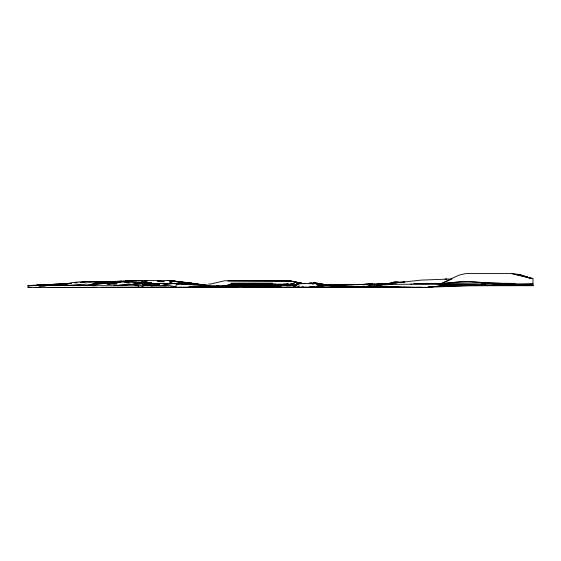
<?xml version="1.0" encoding="UTF-8"?>
<svg xmlns="http://www.w3.org/2000/svg" width="561" height="561" viewBox="0 0 561 561"><rect width="100%" height="100%" fill="white"/><g stroke="black" fill="none" stroke-linecap="round" stroke-linejoin="round"><path stroke-width="0.84" d="M170.649 280.837L170.649 281.334C173.265 281.468 169.078 282.253 172.108 282.933L172.108 283.41L185.761 284.203L185.929 283.607L181.869 283.515L182.178 283.95M237.85 285.83L236.553 285.851L239.063 285.872L234.126 285.808L239.813 285.458M233.621 287.015L234.526 287.162L234.091 287.134M230.844 286.355L231.707 286.117L222.331 285.703M272.765 286.923L262.906 287.344M297.87 287.015L298.999 285.703M273.27 286.895L272.358 287.288L274.252 287.155M267.618 284.764L271.868 285.311L255.213 284.743L255.185 284.111L256.468 283.936M239.238 285.703L239.757 285.507L239.035 285.528M264.638 283.614L264.21 284.027L265.935 284.168M223.706 287.148L205.873 287.015M280.759 286.973L274.385 287.113L275.374 287.421L275.374 286.355L269.785 285.717L271.251 285.71M404.165 282.169L404.776 281.924L393.745 282.148L397.672 282.078L399.705 282.716M294.399 287.134C295.829 286.832 292.968 287.744 293.508 285.703L292.66 285.703M241.167 285.703L245.844 285.703M213.145 286.79L212.149 287.197L214.351 287.176L212.016 287.029M287.996 285.703L285.844 285.703M274.645 287.239L275.893 287.183L273.375 286.902M294.399 287.071L292.267 287.183A6.879 6.879 0 0 0 291.117 287.127L282.681 287.372L281.405 286.902L277.372 287.344L281.292 287.253L279.567 287.274L280.851 286.966M274.294 285.703L265.227 285.17L251.791 285.5L255.858 285.493L252.66 285.339M211.146 287.421L216.343 287.19L212.114 287.106L212.864 287.057L212.528 286.853M398.254 282.667L397.377 282.337L396.382 282.989L394.334 282.891L392.041 283.614M370.393 286.952L369.145 287.211M312.786 284.238L314.777 283.256L317.203 283.2L326.867 284.974L330.31 284.862L325.696 284.722M203.236 285.149L204.639 285.219L198.818 284.308M255.416 284.567L244.189 284.651M227.191 285.318L231.258 284.392M331.39 286.832L330.324 287.022M144.303 285.703L140.552 287.323L101.52 287.358M403.064 282.246L403.625 281.938M251.174 286.973L244.379 287.036M240.276 284.434L239.75 284.532M242.422 285.346C245.171 284.399 239.94 284.679 239.435 285.493L240.627 285.402M238.748 286.902L234.358 287.309M138.174 287.26L138.995 286.327L137.971 285.78L95.468 285.717L96.127 284.778L94.816 284.392L90.756 284.679M294.181 287.099L294.827 286.159L294.588 285.703M340.078 286.797L332.989 287.134L334.068 287.113M451.128 279.294L440.785 283.845L392.314 284.392M242.611 285.381L244.308 284.764M267.506 284.399L269.694 284.7L268.74 284.392M343.346 284.392L341.698 285.1L345.162 284.427L341.817 285.269M337.077 285.703L338.655 285.514M239.035 285.549C238.811 285.619 241.237 285.64 238.341 285.612M365.66 286.944L344.068 287.19M40.455 285.703L62.215 285.353L62.215 284.988C75.279 280.577 89.816 281.91 103.483 282.225L107.649 281.931L85.966 281.769L80.006 282.471M237.156 287.015L233.874 286.916M342.904 284.595L340.303 285.023L343.809 284.392M229.295 285.479L224.274 285.556L230.319 285.374L234.035 284.392M230.929 284.392L229.912 284.609L247.464 284.392M363.233 284.708L364.419 284.708M357.764 286.937L350.295 287.127M341.067 284.883L340.527 284.932M341.614 284.96L340.597 285.233M230.003 285.409L233.446 284.392M271.405 285.269L273.831 285.325M357.336 284.651L360.534 284.399L357.336 284.651L359.601 284.392M256.279 285.191L262.604 285.191M256.517 285.121L249.028 285.703M300.128 286.973L294.672 287.204L309.434 287.316M166.105 285.703L166.533 285.577L163.517 285.212L172.5 283.593L178.735 283.985M375.505 284.392L375.786 284.392M303.438 283.41L303.704 283.41M342.294 284.764L342.792 284.63M234.638 287.162L235.368 287.022L234.253 287.183M190.81 283.41L201.048 284.693M367.721 286.994L349.005 287.295M268.565 285.29L269.659 285.163M253.93 285.079L253.046 285.283M299.343 283.684L297.933 284.034L304.118 283.41M238.32 284.679L243.158 284.392M235.368 287.022L234.884 287.12M276.145 285.865L276.797 285.703M224.183 287.393L222.689 287.4M356.922 284.392L355.295 284.63L357.974 284.392M247.233 284.427L244.596 284.693M251.307 285.703L252.036 285.535M245.199 284.392L243.719 284.392M242.001 284.476L242.366 284.392M350.709 284.722L353.647 284.483L352.392 284.736M203.524 284.862L201.28 284.609M102.193 282.513L101.029 282.618L107.144 282.099L103.063 282.428M248.13 285.703L241.567 285.367M262.73 284.413L270.711 284.455L270.065 284.392M254.953 284.006L257.408 283.901M288.123 283.936L286.846 284.168M207.149 285.879L207.998 285.703M268.053 284.385L287.73 284.097M216.034 287.015L212.85 287.365M234.884 287.113L234.288 287.127M237.205 285.928L238.25 285.928M164.001 285.703L164.934 285.535L162.438 285.24L167.444 284.062L164.156 283.6L143.546 283.705L132.41 284.322M260.879 285.703L261.237 285.64L255.15 285.703M271.159 284.392L274.722 284.49L270.388 284.525M381.382 284.736L379.334 285.191L382.111 284.841M245.452 284.581L247.24 284.392L245.346 284.715M364.159 284.392L362.336 284.399M370.702 285.703L363.318 287.015L356.396 287.421M269.708 284.525L270.072 284.462L268.467 284.273L271.321 284.392M209.239 285.703L207.451 285.815M285.226 283.978L283.747 284.139M379.432 284.932L380.512 284.75M244.308 284.637L244.778 284.553M244.708 284.827C241.496 285.065 246.328 284.378 245.262 284.42M242.696 285.142L239.947 285.367L241.496 285.1M241.994 285.283C246.272 284.708 238.516 285.556 241.63 285.395M245.536 284.679L247.191 284.406M251.44 284.154L255.444 283.733L253.032 284.154M241.496 285.142L240.55 285.402M241.581 285.318L241.146 285.388L242.338 285.332L240.992 285.43M289.476 284.715L297.716 284.427M226.763 285.283L228.699 284.981M240.157 284.392L234.673 285.584L230.319 285.374M393.38 287.134L394.131 287.064M355.646 284.413L353.647 284.665M232.752 287.351L234.168 287.344L232.752 287.351L233.748 287.253M254.638 285.703L255.066 285.64M355.106 284.392L354.314 284.504L355.541 284.392M121.793 280.991L103.483 282.225L93.484 283.663L91.843 284.322L96.387 283.929L93.989 284.175M259.308 286.18L252.057 286.243L259.308 286.18L258.572 286.159M223.208 285.703L225.55 285.381M62.215 284.988L64.753 284.644M80.875 282.456L85.966 281.769L91.219 281.91M300.205 283.593L313.865 283.712L311.818 283.41M251.868 284.132L255.241 283.957M270.647 285.149L273.894 285.409L267.772 285.254M365.695 284.392L365.281 284.448L367.111 284.483L363.149 284.693M341.488 284.806L342.701 284.644M114.963 281.517L109.43 281.903M151.743 285.703L147.354 285.703M233.755 287.302L234.344 287.309M355.225 284.743L358.486 284.392M351.186 284.637L354.37 284.497M380.744 284.062L383.871 284.006L381.985 284.055M255.395 284.132C264.792 284.35 258.432 282.646 254.063 284.567M54.48 285.472L64.69 284.273M74.901 283.067L77.453 282.772M243.467 285.619L242.527 285.598M358.142 284.7L359.278 284.546L357.308 284.686M367.953 287.162L360.113 287.05M278.361 285.451L281.299 285.318L273.011 285.591M329.763 285.051L331.965 284.946M320.962 286.923L320.422 286.959M359.152 284.63L361.249 284.392M111.534 282.358L129.289 280.458M361.656 284.736L366.382 284.329M385.365 284.104L420.82 280.128L451.928 278.943M119.191 281.363L120.98 281.271M262.927 283.586L269.259 284.322L264.638 283.586L255.409 283.571M332.498 286.944L330.338 287.022M346.144 287.099L342.939 287.015M209.106 287.015L208.741 287.015M308.62 283.614L316.173 282.954L317.659 283.508M250.395 286.019L249 286.026L253.095 286.033L241.777 285.886L245.851 285.893M350.807 284.672L371.13 284.266M73.126 285.374L86.99 284.062M270.206 284.574L269.666 284.434L271.636 285.023L275.879 284.658L264.638 284.49M263.298 285.984L273.326 285.703M269.582 284.567L268.95 284.308M303.522 286.987L301.811 287.029M376.894 285.395L377.918 285.304M135.972 282.246L128.013 283.032L122.719 281.881L94.9 284.434M429.53 287.015L444.186 285.703L507.789 285.381M115.741 281.524L112.158 281.706M230.115 286.355C227.752 286.482 233.418 285.444 233.439 287.421L233.439 286.355L275.374 286.355L269.981 285.724M234.807 287.141L236.09 287.183L235.627 287.127M287.442 284.147L288.291 284.076M288.41 285.093L295.142 284.974L274.231 285.269L284.364 285.037M388.801 287.4L398.731 287.267L367.834 287.323M109.654 281.846L110.882 281.748M269.546 284.392L269.196 284.392M444.186 285.703L428.267 287.015L445.764 285.703L515.012 285.367M140.699 280.458L124.374 281.643L123.161 281.096M241.391 285.395L252.415 284.806L244.526 285.058L246.209 285.002M363.556 284.722L363.963 284.686M110.152 281.888L115.685 281.489L103.68 282.008M258.523 285.872L260.718 285.703M213.762 287.26L225.347 287.407L220.01 287.365M245.248 285.703L243.004 285.703M381.529 287.421L386.831 287.015L412.047 287.421M184.022 282.688L188.117 283.067M283.817 285.051L272.919 285.353M254.133 285.703L259.785 285.703M440.694 283.845C471.331 279.02 502.109 285.619 532.95 283.41M276.377 287.274L279.981 287.204L252.05 286.909M174.829 281.299L204.022 285.002L186.413 284.238L186.596 283.452L194.429 284.7M344.713 287.106L337.743 287.337L333.641 286.811M354.783 287.015L352.645 287.015M87.789 284.651L94.038 284.175M96.352 283.936L122.123 281.846L121.569 281.292L103.96 283.179M246.307 284.995L252.429 285.093M319.49 285.318L332.14 285.661M125.278 280.752L129.64 280.458M273.445 284.574L296.685 284.75M344.671 287.323L370.611 287.302L370.667 286.944M135.243 282.386L145.86 281.853L145.509 280.458M264.224 284.693L267.899 284.715M203.559 287.267L196.939 287.26M241.174 285.332L240.718 285.374L241.328 285.353M305.647 283.41L304.357 283.41M266.58 284.322L275.724 284.055M287.141 285.57L286.096 285.633L290.829 285.647L285.149 285.591L288.585 285.703M318.564 285.079L326.867 284.974L319.3 283.754M392.469 284.392L370.393 285.703L362.553 287.036M204.078 287.26L210.214 287.421M34.046 285.514L28.05 285.703L74.318 285.339M45.336 284.806L36.696 285.254L45.42 284.82M47.068 284.715L56.57 284.217M58.302 284.125L66.079 283.726M68.673 283.586L71.268 283.452M277.197 284.995L270.725 285.037L276.664 284.995M48.029 284.686L56.717 284.245M58.449 284.161L66.268 283.761M36.781 285.269L45.504 284.834M48.127 284.708L57.727 284.231M59.466 284.147L65.581 283.838M267.239 284.532L262.772 284.693L268.817 284.301M277.092 284.35L275.823 284.392M333.641 285.703L359.306 284.392L327.631 285.703M65.925 283.705L28.05 285.542L28.05 287.421L424.929 287.421L467.173 285.703L532.95 285.703L532.95 278.494L511.828 273.579L465.728 273.579L458.828 275.185L440.785 283.845L460.132 281.727L469.634 281.496L488.056 283.109L515.103 283.41M68.505 283.578L71.093 283.452M130.397 284.35L114.171 285.619L144.065 283.586L166.049 283.536L170.754 283.284L170.754 282.835C167.9 281.313 171.778 282.435 169.289 280.689L167.304 280.458M240.95 285.612L239.778 285.668M269.315 285.184L271.797 285.409L263.621 284.883L271.741 285.304L271.11 285.128M287.12 285.079L288.031 285.037M379.881 284.154L381.207 284.09L379.453 284.104M34.144 285.416L28.05 285.703L66.275 283.929M37.622 285.254L45.455 284.883M48.933 284.722L56.766 284.35M61.114 284.147L66.338 283.901M400.442 287.386L412.77 287.358M205.719 287.337L228.341 287.421L228.341 286.461L219.365 286.355L216.918 285.703M378.521 285.219L377.09 285.283M377.399 287.183L368.977 287.127L383.002 287.309M38.548 285.254L45.546 284.953M50.799 284.722L56.92 284.462M63.926 284.161L65.672 284.083M266.84 284.525L263.747 284.644M292.926 284.89L284.518 285.023M285.654 285.276L290.465 285.219L284.722 285.261L289.441 285.269M296.152 285.346L289.939 285.374L296.152 285.374M288.845 285.703L289.455 285.675M295.549 285.64L293.445 285.668L295.072 285.57M371.515 284.203L364.945 284.336L368.072 284.308M323.711 287.204L321.446 287.176M66.226 283.368L67.558 283.382L67.811 285.29M277.099 285.29L277.527 285.283M309.665 287.316L362.736 287.05M386.873 284.336L392.076 284.147M392.721 282.386L386.985 283.936L376.172 284.139M323.613 287.288L364.061 287.323M342.813 287.141L338.311 287.113M204.772 285.093L207.479 285.402L205.235 285.128M384.944 283.985L384.327 284.034L385.652 284.034M174.366 287.344L159.696 287.288L175.095 287.365M365.288 284.385L368.5 284.259M368.773 284.385L368.332 284.385L375.351 284.161L364.341 284.392M388.605 284.161L387.062 284.217L389.383 284.139L386.473 284.175M435.476 283.691L441.542 283.586M41.626 285.276L45.869 285.142M191.939 287.33L193.349 287.337L188.517 287.316L196.476 287.267M245.704 286.012L247.457 285.9L246.475 285.886M283.656 285.703L284.841 285.703M332.799 287.071L331.705 286.966M314.062 282.877L315.577 282.926L315.24 282.814A7.034 3.043 -90 0 0 315.072 282.807L313.304 282.884A9.467 4.095 90 0 0 312.898 282.947L309.483 283.123L311.285 282.877M234.084 287.134L230.136 287.134M383.633 284.013L384.334 283.992M386.613 284.301L387.868 284.28M460.188 284.792L454.326 284.764M209.695 285.465L206.862 285.135M192.535 287.323L196.497 287.309M330.415 285.5L327.112 285.416M371.845 284.329L368.388 284.448L372.188 284.378M377.826 284.118L376.648 284.147L377.041 284.139M438.611 283.6L431.079 283.74M443.667 283.459L445.357 283.41M354.797 287.344L355.555 287.323M62.215 285.353L80.658 285.037M322.47 284.588L338.634 285.219M372.392 284.182L368.177 284.273M370.653 284.224L372.56 284.182M377.42 284.147L378.037 284.132M393.499 287.12L406.143 287.407L394.923 287.295M291.131 283.593L292.141 283.571M188.082 287.421L203.888 287.015M362.062 284.385L366.256 284.357L363.072 284.392M369.538 284.294L369.061 284.308L370.267 284.287M309.882 287.281L344.678 287.239M379.881 287.232L369.51 287.057M266.321 284.336L263.284 284.679L268.446 284.708M239.414 285.815L240.136 285.801L237.576 285.773L242.422 285.808M362.848 284.392L369.804 284.301M367.132 284.35L372.041 284.308M378.493 284.111L378.948 284.097M366.172 284.371L368.219 284.329M373.023 284.196L371.901 284.217M386.312 283.95C390.084 283.915 393.499 281.573 397.377 282.337M337.28 287.085L365.646 287.365L343.739 287.316L349.3 287.351M410.484 287.288L389.706 287.323M77.79 285.269L79.529 285.233M329.994 284.841L326.193 284.722M376.845 284.147L379.727 284.083M385.077 283.985L389.152 283.908M380.877 287.246L393.233 287.281M239.07 285.794L238.446 285.773L240.599 285.766M374.404 284.196L375.688 284.168M330.127 285.514L318.494 285.135L326.074 285.065M338.739 285.801L337.764 285.703M366.859 284.385L368.907 284.364M410.862 284.182L411.886 284.168M438.618 283.768L444.6 283.607M458.575 284.855L465.181 284.883M415.806 287.351L421.62 287.316L413.415 287.358M256.812 283.936L264.862 284.392M233.713 284.679L246.132 284.532M249.968 285.991L250.374 285.984M250.991 285.998L250.823 286.033M172.045 287.358L167.381 287.372M371.55 284.266L372.28 284.259M201.413 287.323L214.092 287.239M215.066 287.351L215.431 287.344M269.07 284.392L270.542 284.371M279.799 285.332L273.936 285.493L277.022 285.5M244.996 285.879L243.362 285.844M318.41 284.876L321.081 284.953L318.262 284.904M141.084 282.015L146.982 281.903L146.982 280.458M389.72 283.943L384.138 284.097L386.999 284.02L386.038 284.027M325.471 284.785L328.494 284.883L325.268 284.827M340.899 285.149L329.412 284.729L334.714 284.862L332.862 284.834L334.075 284.834M374.026 284.182L374.475 284.175M238.593 285.907L237.015 285.879M316.39 287.309L323.36 287.211L321.628 287.015M414.411 287.351L410.484 287.295M208.734 284.055L210.536 284.041L224.456 280.788L289.679 280.788L303.045 283.515M276.068 287.239L273.677 286.804M261.019 284.139L262.793 283.635L270.122 284.602M413.583 283.726L429.579 283.81M296.11 285.703L273.635 285.682M249.456 286.096L249.266 286.082M394.734 287.134L367.63 286.923M359.285 287.33L356.403 287.337M414.179 283.698L432.517 283.796L458.498 284.813M323.059 284.637L334.594 285.016M322.771 284.574L324.966 284.665L322.309 284.581L335.744 285.086M271.258 285.71L277.793 285.703M249.554 286.005L248.214 286.082L251.426 286.068L246.048 285.984M35.182 287.372L40.715 287.393M492.467 285.43L497.684 285.409M167.171 287.372L164.506 287.351M191.757 287.33L214.344 287.344M205.824 287.344L188.664 287.148L195.712 287.246M422.65 287.358L403.429 287.344M281.524 284.385L278.193 284.35M323.431 284.609L324.917 284.708M236.483 285.801L229.814 285.36M532.95 285.332L443.632 285.689M443.807 285.682L532.95 285.451M47.98 287.393L96.744 287.351M177.942 287.372L181.385 287.358M197.591 287.316L201.041 287.33M359.629 287.337L360.421 287.33M423.078 287.358L427.033 287.379M445.315 285.703L532.95 285.493M128.49 280.458L141.554 280.458M193.328 283.41L169.401 280.458L141.681 280.458L124.353 281.741L129.219 282.842M180.761 283.41L183.167 283.41M443.73 283.41L510.384 284.427L507.389 284.406M291.187 283.571L294.195 283.571M296.285 283.571L298.817 283.578M263.046 284.392L282.071 284.392M346.873 284.392L350.443 284.392M493.778 285.416L466.212 284.869M507.151 285.388L512.761 285.381M135.145 285.703L169.156 285.612L176.056 286.783L176.056 285.079L178.791 283.964L206.644 285.703L247.233 285.703M250.879 285.703L266.58 285.717M319.328 285.703L338.479 285.626M333.136 285.703L338.648 285.703M443.73 285.703L448.484 285.703M243.895 286.117L239.596 286.026L242.871 286.012M244.484 286.11L242.471 285.935M28.05 287.372L31.388 287.372M275.213 284.392L274.119 284.322M319.16 285.472L323.48 285.458L319.749 285.332M321.818 285.612L319.609 285.64L323.978 285.633L322.813 285.591M255.69 286.152L257.296 286.208L255.69 286.159M181.995 287.358L197.234 287.302L196.196 287.33M506.281 284.413L512.144 284.441M382.307 284.139L382.875 284.139M518.616 284.476L532.95 284.518L513.539 284.448M319.433 285.528L321.299 285.535L319.321 285.472M363.233 287.33L369.538 287.351M175.032 287.372L173.524 287.358M506.969 284.406L502.011 284.336L503.519 284.392M228.937 285.801L229.863 285.794L223.965 285.703M528.399 284.497L501.786 284.392M394.481 287.288L400.575 287.323M314.749 287.316L309.882 287.302M211.476 287.26L212.724 286.98M211.988 287.022L199.527 287.218L211.532 287.365M322.007 284.679L324.609 284.7M328.073 284.743L330.604 284.771M341.284 284.995L337.687 284.939L341.039 285.086M275.353 284.693L289.827 284.778M338.935 285.444L336.537 285.444L338.164 285.528M273.488 285.332L275.963 285.808M343.248 287.232L343.97 287.239M140.552 287.323L199.485 287.169L204.386 286.699M271.229 284.392L268.396 284.392M250.634 285.963L256.854 285.921L251.026 285.97M140.531 280.458L142.417 280.788M341.39 285.016L329.812 284.757M222.023 287.4L220.01 287.393M323.395 284.658L323.809 284.665M347.042 287.015L374.376 287.421M242.562 286.04L241.09 286.033L242.394 285.998M293.003 284.862L296.068 284.911M240.971 285.773L240.08 285.759L242.422 285.801M244.869 285.851L246.63 285.907M229.652 287.197L223.145 287.274L233.145 287.309M325.92 284.693L328.543 284.792M269.049 284.392L268.558 284.406M350.955 287.33L353.002 287.337M240.304 285.759L240.879 285.773M243.229 286.082L250.599 286.222L239.743 286.201L241.798 286.117M492.369 284.161L502.312 284.392M481.05 283.873L485.938 283.999M332.505 284.82L334.075 284.862M185.831 284.182L186.427 284.196M489.648 285.423L460.434 284.799M264.862 285.703L266.012 285.745M94.725 282.001L103.483 282.225M228.124 285.752L224.056 285.703M242.787 287.036L261.994 287.344M151.19 287.015L166.337 287.421M446.731 279.182L445.027 279.133L446.752 279.245M294.763 285.402L295.395 285.423L293.2 285.444M354.257 287.337L354.615 287.344M320.906 287.183L301.692 287.197L302.344 287.421M410.617 287.323L377.413 287.183M263.418 285.703L262.387 285.647L263.228 285.184M321.123 285.486L329.328 285.626M258.965 283.901L260.36 284.196M267.38 285.058L268.439 285.093M259.995 285.759L261.685 285.837M332.315 284.96L330.85 284.89M257.829 285.844L264.469 285.886M198.896 287.015L203.874 287.281M454.34 284.715L440.455 284.266L438.611 283.677M318.297 284.946L320.296 285.044M180.263 282.057L174.359 281.356L185.509 282.632M327.294 285.451L330.843 285.619M269.96 285.269L267.267 285.205M335.12 286.944L337.231 287.12M216.055 287.253L223.706 287.078M348.556 287.295L344.994 287.106M204.849 287.302L200.172 287.015M189.169 283.263C176.47 282.611 195.137 284.609 193.005 283.67M205.824 286.966L212.717 287.162M202.668 284.82L204.968 285.114M210.936 287.253L210.515 287.015M218.58 287.015L220.739 287.127L219.968 287.015M170.649 281.299L178.952 281.903M297.092 284.574L297.786 284.63L296.404 284.595L297.835 284.729M190.908 283.41L186.329 282.94M191.378 283.361L192.093 283.452M190.074 283.256L203.636 284.876M168.377 280.458L169.983 280.535M186.834 282.947L193.215 283.628M305.745 283.536L304.42 283.571M172.437 280.858L170.362 280.738M394.425 287.064L395.764 287.19M173.033 280.921L174.352 281.061M175.944 281.257L169.401 280.458M399.923 287.372L396.62 287.239M183.174 282.393L189.211 283.088M167.711 280.458L179.815 281.924M167.522 280.458L168.573 280.584M204.022 285.002L194.078 283.796L192.9 284.097L194.976 284.722M209.723 285.465L208.874 285.703M224.232 287.323L221.083 287.309L223.678 287.33L223.075 287.029M182.634 282.274L180.761 282.036M205.852 285.177L207.29 285.353M182.711 282.085L200.663 284.532M191.385 283.221L189.625 282.968M206.315 285.29L203.089 284.897M185.249 282.548L188.068 282.919M309.244 287.015L319.56 287.015M204.639 285.17L203.18 284.89M319.272 283.74L327.4 284.96M204.078 285.283L202.998 285.121L204.302 285.311M203.384 284.848L203.867 284.918M191.624 283.389L193.047 283.501L192.227 283.34M193.328 283.571L188.987 282.856M270.444 285.325L268.277 284.946L270.016 285.1L268.887 284.392M265.423 284.392L266.405 284.56M163.517 285.703L165.761 285.703M303.122 283.607L289.679 281.026L227.983 280.788L289.679 280.928L303.122 283.607L289.679 280.795M532.109 278.586L511.828 273.579L518.869 274.448L532.123 278.536M183.643 282.449L184.366 282.709M269.932 285.703L272.155 286.405M525.909 276.734L518.869 274.448L531.295 278.508M526.695 276.994L531.386 278.529M320.001 287.015L320.373 286.937M317.316 283.207L318.459 283.621M319.216 285.703L316.187 284.392L319.132 285.703M172.437 281.138L172.949 281.405M295.31 285.703L295.507 287.421M369.145 286.783L369.145 287.197M269.785 286.355L269.785 287.421M266.699 286.355L266.699 287.421M262.478 286.355L262.478 287.421M258.137 286.355L258.137 287.421M251.917 286.355L251.917 287.421M245.122 286.355L245.122 287.421M243.902 286.355L243.902 287.421M144.794 280.458L144.794 280.844M45.707 285.64L45.707 286.075L39.242 286.348L39.242 285.703M254.624 284.813L261.784 284.974L254.624 284.813M239.82 284.946L238.762 285.486L235.697 285.612L239.82 284.946M345.05 284.82L344.622 285.016L346.263 284.651L345.05 284.82M243.13 285.107C241.419 285.339 245.963 284.778 243.186 285.107M286.811 284.111C280.325 285.367 295.479 284.083 286.811 284.111M107.235 284.294L117.088 283.803L113.504 283.852L115.482 283.389L113.624 283.298L107.235 284.294M159.513 284.806L152.641 285.304L142.424 284.658L159.513 284.806M293.887 283.852L290.864 283.803L293.887 283.852M241.588 285.114L239.947 285.409L241.588 285.163M135.769 283.06L133.848 283.368L151.8 282.898L135.769 283.06M251.545 285.738L246.679 285.801L251.545 285.738M253.369 285.879C252.331 286.131 255.55 285.907 253.369 285.879M164.093 281.72L157.571 281.58L157.571 280.928L164.093 281.72M258.165 284.679L257.401 284.679L258.165 284.679M276.335 285.605L283.964 285.57L276.335 285.605M278.551 284.757L275.248 284.806L278.551 284.757M280.43 284.686L279.574 284.75L285.311 284.75L280.43 284.686M203.159 285.177L206.399 285.57L203.159 285.177M324.728 285.107C318.9 285.135 333.479 285.332 324.728 285.107M328.9 285.297L328.451 285.318L331.951 285.402L328.9 285.297M318.711 284.147L316.306 283.277L319.321 284.132L318.711 284.147M320.359 284.806L324.006 284.897L320.359 284.806M327.94 285.149L325.969 285.065L328.76 285.142L327.94 285.149M282.302 285.577L279.918 285.584L282.302 285.577M331.754 285.177L326.158 285.016L331.754 285.177M231.609 285.815L230.508 285.83L238.579 286.166L231.609 285.815M254.996 283.249L230.76 283.291L272.702 283.305L254.996 283.249M332.89 285.346L330.149 285.254L332.89 285.346M94.97 285.703L78.575 285.374L94.97 285.703M184.667 282.807L184.239 282.8L186.701 283.01L184.667 282.807M180.635 282.449C177.108 282.435 186.862 282.961 180.635 282.449"/></g></svg>
